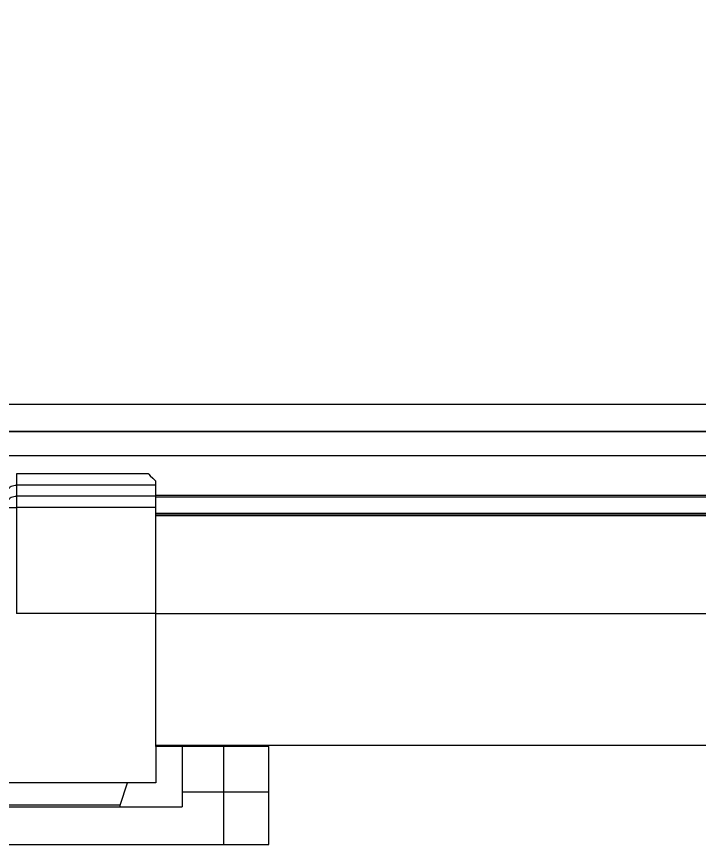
# Model space of a CAD drawing. Header units: inches. Extents: x -19.3 to 60.4, y -8 to 17.2.
# Drawn here: x 6.636 to 10.166, y 6.649 to 10.937 of the extents above; entities that cross this region are included whole.
import ezdxf

# ---------------------------------------------------------------- set-up
doc = ezdxf.new("R2010")
doc.units = ezdxf.units.IN
doc.header["$MEASUREMENT"] = 0
doc.styles.get("Standard").update_dxf_attribs({"font": 'arial.ttf'})
doc.dimstyles.new('Mega 3IN', dxfattribs={"dimtxt": 3, "dimasz": 3, "dimexe": 0.18, "dimexo": 0.0625, "dimgap": 0.09, "dimtad": 0, "dimtih": 1, "dimtoh": 1, "dimdec": 3, "dimzin": 0, "dimdsep": 46, "dimlunit": 3, "dimtxsty": 'Standard', "dimcen": 1, "dimadec": 0, "dimazin": 0, "dimtfac": 1, "dimtdec": 3, "dimtofl": 0, "dimtmove": 0, "dimatfit": 3, "dimfxl": 1, "dimtolj": 1, "dimtzin": 0, "dimarcsym": 0})

# ---------------------------------------------------------------- blocks, each defined once
blk = doc.blocks.new('*D24')
at = {"color": 0, "lineweight": -2, "transparency": 16777216}
for p, q in [((0.0438, 7.6917), (0.0438, 15.4499)), ((47.4086, 7.6917), (47.4086, 15.4499)), ((3.0438, 15.2699), (14.406, 15.2699)), ((44.4086, 15.2699), (33.0464, 15.2699))]:
    blk.add_line(p, q, dxfattribs=at)
at = {"color": 0, "transparency": 16777216}
for points in [[(3.0438, 15.7699), (3.0438, 14.7699), (0.0438, 15.2699)], [(44.4086, 15.7699), (44.4086, 14.7699), (47.4086, 15.2699)]]:
    blk.add_solid(points, dxfattribs=at)
at = {"layer": 'Defpoints', "color": 0, "transparency": 16777216}
for p in [(47.4086, 15.2699), (0.0438, 7.6292), (47.4086, 7.6292)]:
    blk.add_point(p, dxfattribs=at)
at = {"color": 0, "transparency": 16777216, "insert": (23.7262, 15.2699), "char_height": 3, "attachment_point": 5}
blk.add_mtext('\\A1;3\'-11.365"', dxfattribs=at)

msp = doc.modelspace()

# ---------------------------------------------------------------- linework, layer by layer
at = {"color": 7, "linetype": 'Continuous', "lineweight": 15}
for p, q in [((44.5044, 8.9279), (0.4549, 8.9279)), ((44.5044, 8.7869), (0.4549, 8.7869)), ((6.6358, 8.5684), (6.6358, 8.51)), ((7.3181, 8.5684), (6.6358, 8.5684)), ((6.6358, 8.51), (6.6358, 8.4525)), ((7.357, 8.51), (6.6358, 8.51)), ((7.357, 8.51), (7.357, 8.5295)), ((7.357, 8.4525), (7.357, 8.51)), ((6.6358, 8.4525), (6.6358, 8.394)), ((7.357, 8.4525), (6.6358, 8.4525)), ((7.357, 8.394), (7.357, 8.4525)), ((44.5044, 8.4467), (7.357, 8.4467)), ((6.5969, 8.394), (6.6358, 8.394)), ((7.357, 8.394), (6.6358, 8.394)), ((6.6358, 8.394), (6.6358, 7.8455)), ((7.357, 7.8455), (7.357, 8.394)), ((7.357, 8.3609), (44.5044, 8.3609)), ((7.357, 7.8455), (6.6358, 7.8455)), ((7.357, 7.1555), (7.357, 7.8455)), ((7.357, 7.1633), (44.5044, 7.1633)), ((7.357, 7.1555), (7.357, 6.9684)), ((7.7859, 7.1555), (7.357, 7.1555)), ((7.4935, 7.1553), (7.4935, 6.9216)), ((7.7079, 7.1553), (7.4935, 7.1553)), ((7.7079, 7.1553), (7.7079, 6.9216)), ((7.9418, 7.1553), (7.7079, 7.1553)), ((7.7859, 7.1555), (7.7859, 7.1553)), ((7.9418, 6.9216), (7.9418, 7.1553)), ((7.2108, 6.9684), (6.5774, 6.9684)), ((7.1719, 6.8514), (7.2108, 6.9684)), ((7.357, 6.9684), (7.2108, 6.9684)), ((7.4935, 6.9216), (7.7079, 6.9216)), ((7.4935, 6.9216), (7.4935, 6.8436)), ((7.7079, 6.9216), (7.9418, 6.9216)), ((7.7079, 6.9216), (7.7079, 6.6487)), ((7.9418, 6.6487), (7.9418, 6.9216)), ((4.7646, 6.8436), (7.4935, 6.8436)), ((7.1719, 6.8514), (5.0862, 6.8514)), ((7.1719, 6.8436), (7.1719, 6.8514)), ((4.5502, 6.6487), (7.7079, 6.6487)), ((7.7079, 6.6487), (7.9418, 6.6487))]:
    msp.add_line(p, q, dxfattribs=at)
at = {"color": 8, "linetype": 'Continuous', "lineweight": 15}
for p, q in [((44.5044, 8.7864), (0.4549, 8.7864)), ((44.5044, 8.6619), (0.4549, 8.6619)), ((7.357, 8.4584), (44.5044, 8.4584)), ((7.357, 8.3648), (44.5044, 8.3648)), ((7.357, 8.3531), (44.5044, 8.3531)), ((7.357, 7.8455), (44.5044, 7.8455))]:
    msp.add_line(p, q, dxfattribs=at)
at = {"color": 7, "linetype": 'Continuous', "lineweight": 15, "flags": 128}
for points in [[(7.3181, 8.5684), (7.3206, 8.5659), (7.3282, 8.5583), (7.3406, 8.5459), (7.357, 8.5295)], [(6.5969, 8.4905), (6.5976, 8.4943), (6.5998, 8.4979), (6.6034, 8.5013), (6.6083, 8.5043), (6.6142, 8.5067), (6.6209, 8.5085), (6.6282, 8.5096), (6.6358, 8.51)], [(6.5969, 8.433), (6.5976, 8.4368), (6.5998, 8.4405), (6.6034, 8.4439), (6.6083, 8.4468), (6.6142, 8.4492), (6.6209, 8.451), (6.6282, 8.4521), (6.6358, 8.4525)]]:
    msp.add_lwpolyline(points, dxfattribs=at)

# ---------------------------------------------------------------- dimensions: what is measured, and where the dimension line sits
dim = msp.add_linear_dim(base=(47.4086, 15.2699), p1=(0.0438, 7.6292), p2=(47.4086, 7.6292), dimstyle='Mega 3IN')
dim.commit()
dim.dimension.update_dxf_attribs({"geometry": '*D24', "text_midpoint": (23.7262, 15.2699)})

doc.saveas('drawing.dxf')
